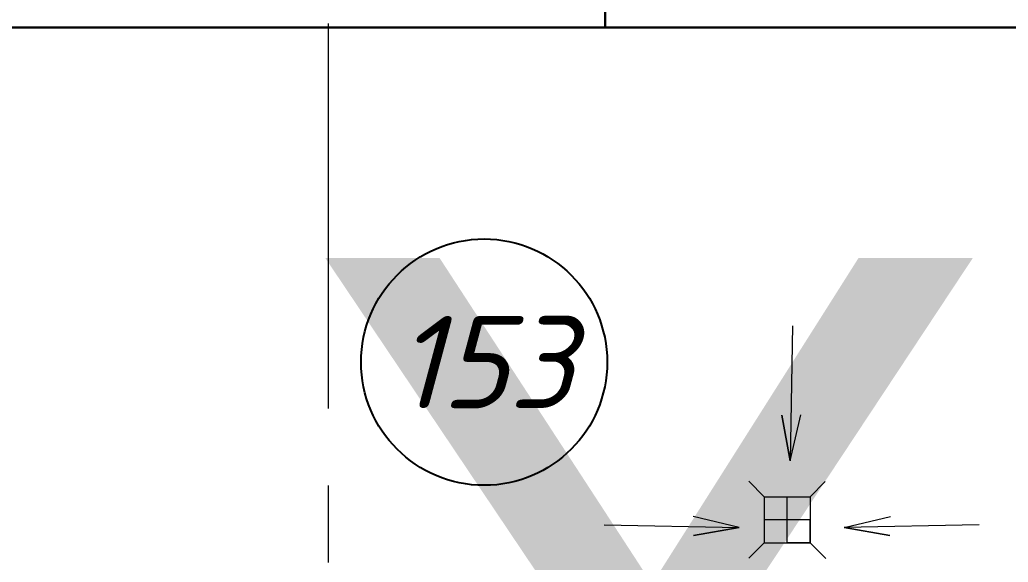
# Model space of a CAD drawing. Header units: millimetres. Extents: x -9096648 to 8741128, y -70248 to 735163.
# Drawn here: x -216237 to -213024, y 116614 to 118376 of the extents above; entities that cross this region are included whole.
import ezdxf
from ezdxf import colors
from ezdxf.entities.mleader import LeaderData, LeaderLine
from ezdxf.enums import TextEntityAlignment as Align
from ezdxf.math import Vec2, Vec3

# ---------------------------------------------------------------- set-up
doc = ezdxf.new("R2018")
doc.units = ezdxf.units.MM
doc.linetypes.add('CENTER', pattern=[2, 1.25, -0.25, 0.25, -0.25])
for name, color, linetype, lineweight in [('АР_Маркер экспликации', 239, 'Continuous', 13), ('АР_Номер помещения', 1, 'Continuous', 25), ('АР_Оси', 193, 'Continuous', 9), ('АР_Отметки', 250, 'Continuous', 15), ('АР_Перегородки газоблок', 165, 'Continuous', 30), ('АР_Помещения_площадь', 19, 'Continuous', 9), ('АР_Сущ Несущая стена', 202, 'Continuous', 30), ('АР_тонкая линия', 250, 'Continuous', 0)]:
    doc.layers.add(name, color=color, linetype=linetype, lineweight=lineweight)
doc.layers.add('АР_Названия помещений', color=124, linetype='Continuous', lineweight=5, plot=False)
doc.layers.add('ТХ_ВК_оборуд.ТХ', color=250, linetype='Continuous')
doc.layers.add('ТХ_ВК_трапы', color=5, linetype='Continuous')
doc.styles.add('ISOCPEUR', font='isocpeui.ttf', dxfattribs={"height": 250})
doc.styles.get("Standard").update_dxf_attribs({"font": 'arial.ttf'})

# ---------------------------------------------------------------- blocks, each defined once
blk = doc.blocks.new('*U2302')
at = {"layer": 'АР_Номер помещения', "color": 8}
blk.add_circle((2520.3, -1416.1), 400, dxfattribs=at)
at = {"color": 8, "style": 'ISOCPEUR', "flags": 1}
blk.add_attdef('КАТЕГОРИЯ', (-499.2, -2092.2), '', height=250, dxfattribs=at)
at = {"layer": 'АР_Номер помещения', "color": 8, "style": 'ISOCPEUR'}
blk.add_attdef('НОМЕР_ПОМЕЩЕНИЯ', text='', height=300, dxfattribs=at).set_placement((2520.3, -1416.1), align=Align.MIDDLE_CENTER)
at = {"layer": 'АР_Помещения_площадь', "color": 8, "lineweight": 30, "flags": 104}
blk.add_attdef('ИМЯ_ПОМЕЩЕНИЯ', text='', height=100, dxfattribs=at).set_placement((157.6, 1217.1), align=Align.MIDDLE_CENTER)
at = {"layer": 'АР_Помещения_площадь', "color": 8, "style": 'ISOCPEUR'}
blk.add_attdef('ПЛОЩАДЬ_ПОМЕЩЕНИЯ', text='', height=200, dxfattribs=at).set_placement((1399.1, -2454.1), align=Align.MIDDLE_RIGHT)
blk = doc.blocks.new('Трап ТХ')
at = {"layer": 'ТХ_ВК_трапы', "color": 8, "lineweight": 0}
for p, q in [((305243.2, -196674.3), (305292.9, -196724.5)), ((305491.2, -196675.5), (305442.2, -196724.5)), ((305292.9, -196724.5), (305292.9, -196874.5)), ((305292.9, -196724.5), (305442.2, -196724.5)), ((305367.6, -196874.5), (305367.6, -196724.5)), ((305442.2, -196724.5), (305442.2, -196874.5)), ((305442.2, -196799.5), (305292.9, -196799.5)), ((305442.2, -196874.5), (305442.2, -196799.5)), ((305243.2, -196924.3), (305292.9, -196874.5)), ((305292.9, -196874.5), (305442.2, -196874.5)), ((305442.2, -196874.5), (305367.6, -196874.5)), ((305493.2, -196925.5), (305442.2, -196874.5))]:
    blk.add_line(p, q, dxfattribs=at)
blk = doc.blocks.new('_DotSmall')
at = {"color": 8, "linetype": 'ByBlock', "const_width": 0.5}
blk.add_lwpolyline([(-0.0625, 0, 1), (0.0625, 0, 1)], format="xyb", close=True, dxfattribs=at)
blk = doc.blocks.new('A$C6f2de472')
at = {"layer": 'АР_тонкая линия', "color": 8, "ltscale": 100}
for p, q in [((54.6, -68.5), (54.6, -734.3)), ((54.6, -734.3), (9.6, -509.7)), ((9.6, -509.7), (54.6, -734.3)), ((54.6, -734.3), (103.6, -505.6))]:
    blk.add_line(p, q, dxfattribs=at)

msp = doc.modelspace()

# ---------------------------------------------------------------- linework, layer by layer
at = {"layer": 'АР_Оси', "color": 8, "linetype": 'CENTER', "ltscale": 1000}
msp.add_line((-215233.92, 134363.15), (-215233.92, 78630.8), dxfattribs=at)
at = {"layer": 'АР_Перегородки газоблок', "color": 8, "ltscale": 100}
msp.add_line((-211555.35, 118350.68), (-214333.92, 118350.68), dxfattribs=at)
at = {"layer": 'АР_Сущ Несущая стена', "color": 8, "ltscale": 100}
for p, q in [((-214333.92, 118350.68), (-214333.92, 118860.68)), ((-217983.92, 118350.68), (-214333.92, 118350.68))]:
    msp.add_line(p, q, dxfattribs=at)

# ---------------------------------------------------------------- block references
at = {"layer": 'АР_Маркер экспликации', "color": 8}
ref = msp.add_blockref('*U2302', (-217247.64, 118679.84), dxfattribs=at)
ref.add_attrib('НОМЕР_ПОМЕЩЕНИЯ', '153', dxfattribs={"layer": 'АР_Номер помещения', "color": 8, "height": 300, "style": 'ISOCPEUR'}).set_placement((-214727.32, 117263.77), align=Align.MIDDLE_CENTER)
lines = msp.add_mtext('Холодный цех', dxfattribs={"layer": 'АР_Названия помещений', "color": 8, "insert": (-215396.5, 117601.5), "char_height": 2696.6508, "width": 926.94, "attachment_point": 1})
ref.add_attrib('ИМЯ_ПОМЕЩЕНИЯ', '', (-215396.5, 117601.5), dxfattribs={"flags": 104}).embed_mtext(lines)
at = {"layer": 'АР_тонкая линия', "color": 8, "ltscale": 100, "zscale": 0.6594720959017201}
for p, xscale, yscale, rotation in [((-213759.74, 117427.78), 0.6594720959017201, 0.6594720959017201, 358.9068246524693), ((-214382.98, 116700.46), 0.6594720959017201, 0.6594720959017201, 88.90682465246924), ((-213072.11, 116700.46), -0.6594720959017205, 0.6594720959017205, 271.0931753475307)]:
    msp.add_blockref('A$C6f2de472', p, dxfattribs=dict(at, xscale=xscale, yscale=yscale, rotation=rotation))
at = {"layer": 'ТХ_ВК_оборуд.ТХ', "color": 8}
msp.add_blockref('Трап ТХ', (-519109.68, 313551.1), dxfattribs=at)

# ---------------------------------------------------------------- leaders
at = {"layer": 'АР_Отметки', "color": 8}
ml = msp.add_multileader_mtext('Standard', dxfattribs=at)
ml.set_content('+8,400', color=8, style='ISOCPEUR')
ml.set_leader_properties(color=8, linetype='Continuous', lineweight=-1)
ml.set_arrow_properties(name='DOTSMALL')
ml.build(insert=Vec2(0, 0))
ml.multileader.update_dxf_attribs({"has_text_frame": 1, "text_left_attachment_type": 4, "text_right_attachment_type": 4, "dogleg_length": 100, "arrow_head_size": 180})
ctx = ml.context
ctx.base_point, ctx.char_height, ctx.arrow_head_size, ctx.landing_gap_size, ctx.plane_origin = Vec3(-213964.52, 351820.44), 250, 180, 50, Vec3(-213737.24, 351613.27)
ctx.left_attachment, ctx.right_attachment = 4, 4
notes = []
notes.append((ctx, [(0, (0, 0, 0), (0, 0), (1, 0), 1, [])]))
ctx.mtext.insert, ctx.mtext.width, ctx.mtext.line_spacing_style, ctx.mtext.flow_direction = Vec3(-213914.52, 352153.77), 852.697, 2, 5
for ctx, leaders in notes:
    for number, flags, end, landing, length, lines in leaders:
        leader = LeaderData()
        leader.index, (leader.has_last_leader_line, leader.has_dogleg_vector, leader.attachment_direction) = number, flags
        leader.last_leader_point, leader.dogleg_vector, leader.dogleg_length = Vec3(end), Vec3(landing), length
        for number, points, colour, breaks in lines:
            line = LeaderLine()
            line.index, line.vertices, line.color, line.breaks = number, Vec3.list(points), colors.encode_raw_color(colour), breaks
            leader.lines.append(line)
        ctx.leaders.append(leader)

doc.saveas('drawing.dxf')
